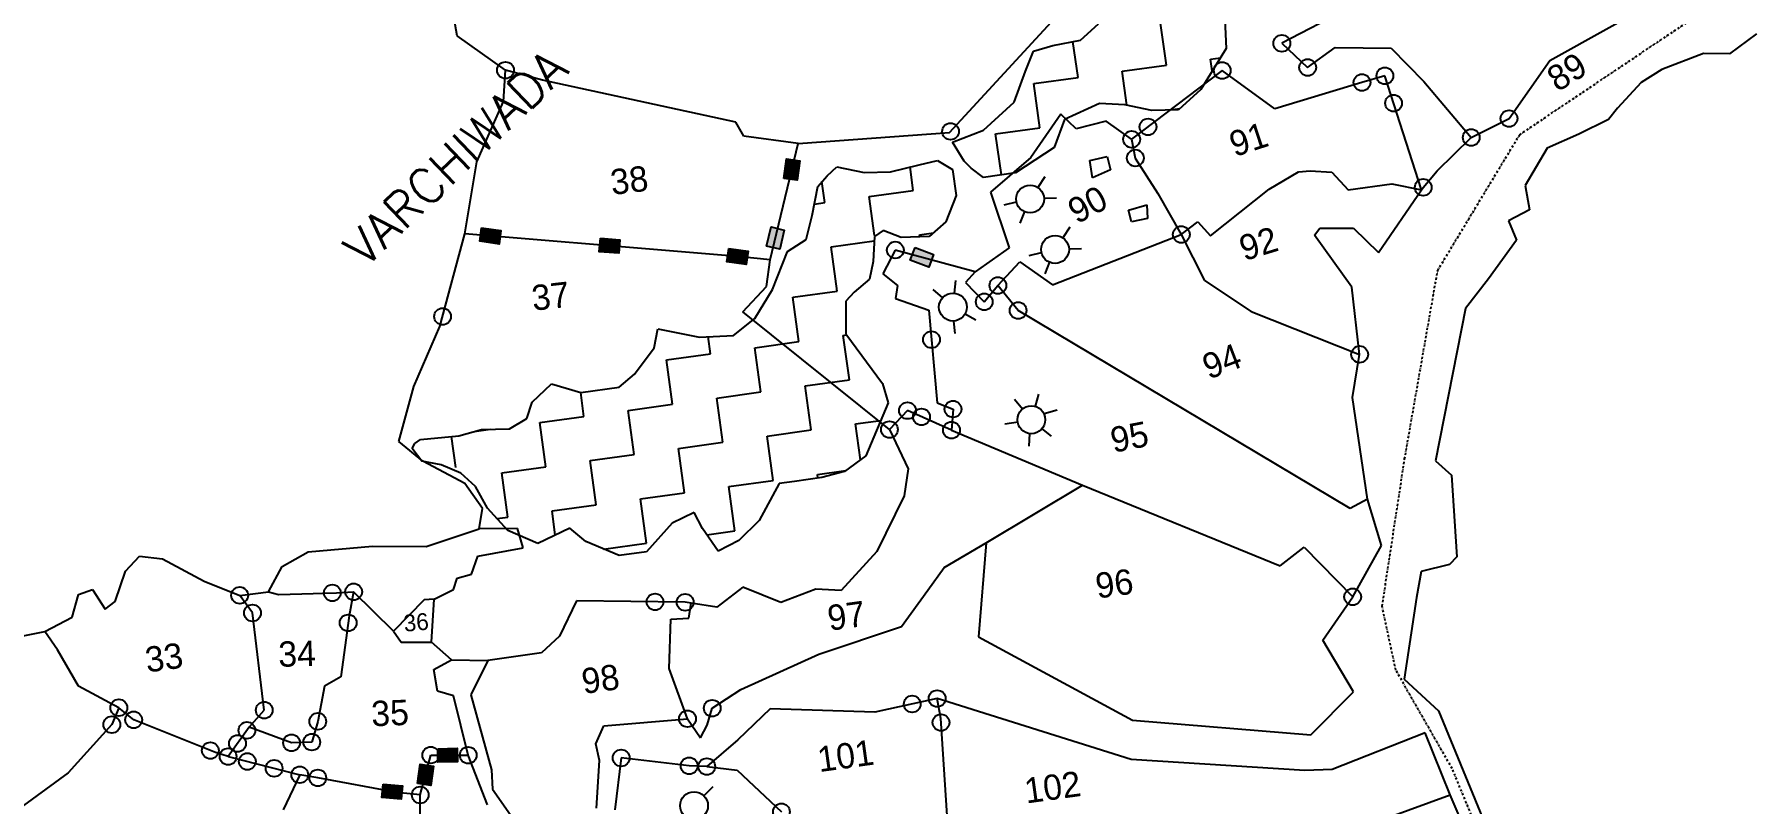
# Model space of a CAD drawing. Header units: metres. Extents: x 319402 to 322645, y 1847838 to 1853811.
# Drawn here: x 321034 to 322296, y 1851106 to 1851669 of the extents above; entities that cross this region are included whole.
import ezdxf

# ---------------------------------------------------------------- set-up
doc = ezdxf.new("R2010")
doc.units = ezdxf.units.M
doc.header["$LTSCALE"] = 0.3
doc.linetypes.add('DASHDOT', pattern=[1, 0.5, -0.25, 0, -0.25])
for name, color, linetype in [('OFF', 1, 'Continuous'), ('OTHERS', 1, 'Continuous'), ('POLY_HATCH', 12, 'Continuous'), ('POLY_PARCEL', 6, 'Continuous'), ('POLY_WATER', 4, 'Continuous'), ('SYM_WELL', 1, 'Continuous'), ('TEXT_MAPOUT', 7, 'Continuous'), ('TEXT_PARCEL', 7, 'Continuous'), ('V_BOUND_LINE', 7, 'Continuous'), ('V_BOUND_STREAM_LINE', 7, 'DASHDOT')]:
    doc.layers.add(name, color=color, linetype=linetype)
doc.styles.get("Standard").update_dxf_attribs({"font": 'simplex.shx'})
doc.styles.add('TEXT_MAP', font='')
doc.styles.get('TEXT_MAP').set_extended_font_data('Kruti Dev 050')

msp = doc.modelspace()

# ---------------------------------------------------------------- hatches: boundary and pattern name
for points in [[(321594.9, 1851576.7), (321585.1, 1851578), (321583.1, 1851563.8), (321593, 1851562.5)], [(321374.5, 1851515.7), (321375.9, 1851525.5), (321361.7, 1851527.6), (321360.3, 1851517.8)], [(321583.5, 1851525.9), (321573.9, 1851528.2), (321570.5, 1851514.2), (321580.2, 1851511.9)], [(321462.2, 1851508.9), (321463.1, 1851518.8), (321448.8, 1851520), (321447.9, 1851510.1)], [(321555.6, 1851500.7), (321557, 1851510.5), (321542.8, 1851512.5), (321541.4, 1851502.7)], [(321689.4, 1851498.8), (321692.8, 1851508.1), (321679.4, 1851513.1), (321675.9, 1851503.8)], [(321344.1, 1851136.5), (321343.8, 1851146.5), (321329.5, 1851146.1), (321329.7, 1851136.2)], [(321326.4, 1851133.4), (321316.6, 1851134.7), (321314.7, 1851120.5), (321324.5, 1851119.2)], [(321302.8, 1851109), (321303.8, 1851118.8), (321289.5, 1851120.2), (321288.6, 1851110.3)]]:
    msp.add_hatch(color=256).paths.add_polyline_path(points)

# ---------------------------------------------------------------- linework, layer by layer
for points in [[(321583.1, 1851563.8), (321585.1, 1851578), (321594.9, 1851576.7), (321593, 1851562.5)], [(321361.7, 1851527.6), (321375.9, 1851525.5), (321374.5, 1851515.7), (321360.3, 1851517.8)], [(321570.5, 1851514.2), (321573.9, 1851528.2), (321583.5, 1851525.9), (321580.2, 1851511.9)], [(321448.8, 1851520), (321463.1, 1851518.8), (321462.2, 1851508.9), (321447.9, 1851510.1)], [(321542.8, 1851512.5), (321557, 1851510.5), (321555.6, 1851500.7), (321541.4, 1851502.7)], [(321679.4, 1851513.1), (321692.8, 1851508.1), (321689.4, 1851498.8), (321675.9, 1851503.8)], [(321329.5, 1851146.1), (321343.8, 1851146.5), (321344.1, 1851136.5), (321329.7, 1851136.2)], [(321314.7, 1851120.5), (321316.6, 1851134.7), (321326.4, 1851133.4), (321324.5, 1851119.2)], [(321289.5, 1851120.2), (321303.8, 1851118.8), (321302.8, 1851109), (321288.6, 1851110.3)]]:
    msp.add_lwpolyline(points, close=True)
for centre in [(321948.2, 1851662.7), (321379.2, 1851643), (321904.5, 1851642.8), (321967.1, 1851645), (322006.9, 1851634), (322023.7, 1851638.9), (322030.1, 1851618.9), (322114.7, 1851607.6), (321705.4, 1851598.2), (321838.1, 1851592.4), (321850.1, 1851601.5), (322087, 1851593.7), (321840.8, 1851578.7), (322051.8, 1851557.2), (321874.5, 1851522.7), (321664.9, 1851511.3), (321740.1, 1851485.3), (321730.1, 1851473.4), (321754.9, 1851467), (321333.1, 1851462.6), (321691.4, 1851445.7), (322005.2, 1851434.9), (321673.8, 1851393.7), (321707.2, 1851394.8), (321660.6, 1851379.8), (321684.1, 1851389.1), (321706.1, 1851379.4), (321184.4, 1851258.4), (321252.3, 1851260.2), (321267.9, 1851261), (321488.8, 1851253.6), (321510.9, 1851253.3), (322000.1, 1851257.3), (321193.8, 1851245.5), (321263.9, 1851238.2), (321095.8, 1851176.1), (321677.3, 1851178.8), (321695.6, 1851182.8), (321090.7, 1851163.7), (321106.7, 1851167.2), (321202.4, 1851174.3), (321241.6, 1851166.1), (321512.6, 1851168), (321530.7, 1851175.7), (321698.4, 1851165.2), (321189.7, 1851159.5), (321237.2, 1851150.9), (321162.9, 1851144.7), (321175.9, 1851140.3), (321182.8, 1851149.9), (321222.4, 1851150.4), (321324.4, 1851141.4), (321351.9, 1851141.3), (321464, 1851139.3), (321190, 1851136.7), (321209.6, 1851131.7), (321228.4, 1851127), (321513.8, 1851133.5), (321526.7, 1851133), (321241.6, 1851124.7), (321316.7, 1851112.2), (321581.4, 1851099.9)]:
    msp.add_circle(centre, 6.14)
at = {"layer": 'OFF'}
msp.add_line((321339.6, 1851211.1), (321366.3, 1851210.7), dxfattribs=at)
at = {"layer": 'OTHERS'}
for p, q in [((321807.5, 1851577), (321820.2, 1851579.8)), ((321809.3, 1851564.1), (321807.5, 1851577)), ((321820.2, 1851579.8), (321822.6, 1851570)), ((321822.6, 1851570), (321809.3, 1851564.1)), ((321835.7, 1851540.6), (321849.3, 1851544.5)), ((321837.9, 1851531.9), (321835.7, 1851540.6)), ((321849.3, 1851544.5), (321849.7, 1851534.5)), ((321849.7, 1851534.5), (321837.9, 1851531.9))]:
    msp.add_line(p, q, dxfattribs=at)
at = {"layer": 'POLY_HATCH'}
for p, q in [((321800.5, 1851665), (321813.7, 1851677.1)), ((321906.2, 1851685.6), (321907.4, 1851658.8)), ((321780.4, 1851661.1), (321800.5, 1851665)), ((321760.2, 1851642.3), (321766.2, 1851656.9)), ((321766.2, 1851656.9), (321780.4, 1851661.1)), ((321907.4, 1851658.8), (321888.7, 1851628.8)), ((321751.9, 1851619.5), (321760.2, 1851642.3)), ((321888.7, 1851628.8), (321872.4, 1851614)), ((321729.5, 1851599.2), (321751.9, 1851619.5)), ((321814.6, 1851618.6), (321788.8, 1851607)), ((321833, 1851617.7), (321814.6, 1851618.6)), ((321853, 1851613.6), (321833, 1851617.7)), ((321872.4, 1851614), (321853, 1851613.6)), ((321706.8, 1851590.4), (321729.5, 1851599.2)), ((321788.8, 1851607), (321781.3, 1851586.5)), ((321715.3, 1851576.3), (321706.8, 1851590.4)), ((321781.3, 1851586.5), (321753, 1851567.8)), ((321661.4, 1851568.6), (321682.4, 1851573.8)), ((321682.4, 1851573.8), (321695.7, 1851576.8)), ((321695.7, 1851576.8), (321706.9, 1851570.4)), ((321720.5, 1851571.3), (321715.3, 1851576.3)), ((321608, 1851557.8), (321614.9, 1851565.6)), ((321614.9, 1851565.6), (321622, 1851572.3)), ((321622, 1851572.3), (321642, 1851568.2)), ((321642, 1851568.2), (321661.4, 1851568.6)), ((321706.9, 1851570.4), (321709.5, 1851551.3)), ((321729.5, 1851564.5), (321720.5, 1851571.3)), ((321753, 1851567.8), (321729.5, 1851564.5)), ((321604, 1851536.7), (321608, 1851557.8)), ((321709.5, 1851551.3), (321701.9, 1851532)), ((321599.6, 1851519), (321604, 1851536.7)), ((321655.9, 1851525.6), (321649.6, 1851521.3)), ((321669.1, 1851520.6), (321655.9, 1851525.6)), ((321701.9, 1851532), (321689.7, 1851521.1)), ((321574.9, 1851482.4), (321586, 1851510.2)), ((321586, 1851510.2), (321599.6, 1851519)), ((321649.6, 1851521.3), (321648.7, 1851502.9)), ((321689.7, 1851521.1), (321669.1, 1851520.6)), ((321648.7, 1851502.9), (321645.9, 1851490)), ((321645.9, 1851490), (321634.7, 1851480.4)), ((321561.9, 1851461.2), (321574.9, 1851482.4)), ((321628.7, 1851473.9), (321628.6, 1851449.9)), ((321634.7, 1851480.4), (321628.7, 1851473.9)), ((321546.4, 1851448.8), (321561.9, 1851461.2)), ((321488.2, 1851439.6), (321490.9, 1851453.7)), ((321490.9, 1851453.7), (321521.4, 1851447.6)), ((321521.4, 1851447.6), (321546.4, 1851448.8)), ((321628.6, 1851449.9), (321655.4, 1851413.6)), ((321473.7, 1851420.4), (321488.2, 1851439.6)), ((321398.8, 1851399.8), (321413, 1851413.2)), ((321413, 1851413.2), (321434.4, 1851407)), ((321434.4, 1851407), (321462.5, 1851410.9)), ((321462.5, 1851410.9), (321473.7, 1851420.4)), ((321655.4, 1851413.6), (321659.6, 1851399.3)), ((321394.8, 1851387.8), (321398.8, 1851399.8)), ((321659.6, 1851399.3), (321643.3, 1851360.5)), ((321382.1, 1851380.4), (321394.8, 1851387.8)), ((321312.7, 1851369.6), (321316.9, 1851372.5)), ((321316.9, 1851372.5), (321345.1, 1851375.2)), ((321345.1, 1851375.2), (321361.6, 1851379.8)), ((321361.6, 1851379.8), (321382.1, 1851380.4)), ((321310.9, 1851365.9), (321312.7, 1851369.6)), ((321317.9, 1851356.6), (321310.9, 1851365.9)), ((321643.3, 1851360.5), (321627.7, 1851349.2)), ((321332, 1851354), (321317.9, 1851356.6)), ((321346.5, 1851348), (321332, 1851354)), ((321357.1, 1851338), (321346.5, 1851348)), ((321627.7, 1851349.2), (321611.1, 1851344.6)), ((321366.1, 1851322.2), (321357.1, 1851338)), ((321579.7, 1851340.3), (321565.2, 1851313.1)), ((321591, 1851341.8), (321579.7, 1851340.3)), ((321611.1, 1851344.6), (321591, 1851341.8)), ((321380.9, 1851305.9), (321366.1, 1851322.2)), ((321501.4, 1851311.2), (321482.6, 1851290.3)), ((321517.5, 1851319.1), (321501.4, 1851311.2)), ((321523.7, 1851307.4), (321517.5, 1851319.1)), ((321565.2, 1851313.1), (321550.1, 1851298.5)), ((321402.8, 1851296.4), (321380.9, 1851305.9)), ((321426.4, 1851307.7), (321402.8, 1851296.4)), ((321438.1, 1851297.8), (321426.4, 1851307.7)), ((321462.4, 1851287.5), (321438.1, 1851297.8)), ((321535.1, 1851290.7), (321523.7, 1851307.4)), ((321550.1, 1851298.5), (321535.1, 1851290.7)), ((321482.6, 1851290.3), (321462.4, 1851287.5))]:
    msp.add_line(p, q, dxfattribs=at)
at = {"layer": 'POLY_HATCH', "linetype": 'Continuous'}
for p, q in [((321863.6, 1851646.7), (321859.1, 1851679.1)), ((321798.8, 1851637.7), (321795.1, 1851664)), ((321896, 1851651.1), (321903.2, 1851652.1)), ((321897.2, 1851642.5), (321896, 1851651.1)), ((321766.4, 1851633.2), (321798.8, 1851637.7)), ((321831.2, 1851642.2), (321863.6, 1851646.7)), ((321834.6, 1851617.4), (321831.2, 1851642.2)), ((321770.8, 1851600.8), (321766.4, 1851633.2)), ((321868.1, 1851614.2), (321873.5, 1851615)), ((321868.1, 1851613.9), (321868.1, 1851614.2)), ((321738.4, 1851596.3), (321770.8, 1851600.8)), ((321742.6, 1851566.3), (321738.4, 1851596.3)), ((321613.3, 1851546), (321611.1, 1851561.4)), ((321678.1, 1851554.9), (321675.7, 1851572.2)), ((321645.7, 1851550.5), (321678.1, 1851554.9)), ((321649.6, 1851521.9), (321645.7, 1851550.5)), ((321605.6, 1851544.9), (321613.3, 1851546)), ((321682.6, 1851522.5), (321692.8, 1851524)), ((321617.8, 1851513.6), (321649.4, 1851518)), ((321622.2, 1851481.2), (321617.8, 1851513.6)), ((321682.8, 1851521), (321682.6, 1851522.5)), ((321589.8, 1851476.7), (321622.2, 1851481.2)), ((321594.3, 1851444.3), (321589.8, 1851476.7)), ((321529.5, 1851435.3), (321527.7, 1851447.9)), ((321626.7, 1851448.8), (321629.2, 1851449.1)), ((321631.2, 1851416.3), (321626.7, 1851448.8)), ((321497.1, 1851430.8), (321529.5, 1851435.3)), ((321561.9, 1851439.8), (321594.3, 1851444.3)), ((321566.4, 1851407.4), (321561.9, 1851439.8)), ((321501.6, 1851398.4), (321497.1, 1851430.8)), ((321598.8, 1851411.9), (321631.2, 1851416.3)), ((321603.3, 1851379.5), (321598.8, 1851411.9)), ((321436.7, 1851389.5), (321434.3, 1851407)), ((321469.2, 1851393.9), (321501.6, 1851398.4)), ((321534, 1851402.9), (321566.4, 1851407.4)), ((321538.5, 1851370.5), (321534, 1851402.9)), ((321404.3, 1851385), (321436.7, 1851389.5)), ((321408.8, 1851352.6), (321404.3, 1851385)), ((321473.6, 1851361.5), (321469.2, 1851393.9)), ((321635.7, 1851383.9), (321654.2, 1851386.5)), ((321639.3, 1851357.6), (321635.7, 1851383.9)), ((321342.8, 1851352), (321339.7, 1851374.7)), ((321356.3, 1851378.3), (321368.2, 1851380)), ((321570.9, 1851375), (321603.3, 1851379.5)), ((321575.3, 1851342.6), (321570.9, 1851375)), ((321441.2, 1851357.1), (321473.6, 1851361.5)), ((321506, 1851366), (321538.5, 1851370.5)), ((321510.5, 1851333.6), (321506, 1851366)), ((321376.4, 1851348.1), (321408.8, 1851352.6)), ((321380.9, 1851315.7), (321376.4, 1851348.1)), ((321445.7, 1851324.6), (321441.2, 1851357.1)), ((321607.8, 1851347), (321628.7, 1851349.9)), ((321608.1, 1851344.2), (321607.8, 1851347)), ((321478.1, 1851329.1), (321510.5, 1851333.6)), ((321542.9, 1851338.1), (321575.3, 1851342.6)), ((321547.4, 1851305.7), (321542.9, 1851338.1)), ((321413.3, 1851320.2), (321445.7, 1851324.6)), ((321482.6, 1851296.7), (321478.1, 1851329.1)), ((321373, 1851314.6), (321380.9, 1851315.7)), ((321415.7, 1851302.5), (321413.3, 1851320.2)), ((321451, 1851292.3), (321482.6, 1851296.7)), ((321526.8, 1851302.8), (321547.4, 1851305.7))]:
    msp.add_line(p, q, dxfattribs=at)
at = {"layer": 'POLY_PARCEL'}
for p, q in [((321704.6, 1851597.4), (321808.3, 1851709.8)), ((321996.4, 1851687.6), (321948.2, 1851662.7)), ((321948.2, 1851662.7), (321967.1, 1851645)), ((321967.1, 1851645), (321987.2, 1851659.7)), ((321987.2, 1851659.7), (322028.3, 1851659.2)), ((322028.3, 1851659.2), (322052.2, 1851634.8)), ((321406.3, 1851635.7), (321379.2, 1851643)), ((321904.5, 1851642.8), (321838.1, 1851592.4)), ((321943, 1851614.8), (321904.5, 1851642.8)), ((322023.7, 1851638.9), (322006.9, 1851634)), ((322050.5, 1851555.3), (322023.7, 1851638.9)), ((321548.1, 1851604.9), (321406.3, 1851635.7)), ((322006.9, 1851634), (321943, 1851614.8)), ((322052.2, 1851634.8), (322087, 1851593.7)), ((321553.9, 1851594.8), (321548.1, 1851604.9)), ((321786.2, 1851610.9), (321764.3, 1851579.2)), ((321797.4, 1851600), (321786.2, 1851610.9)), ((321819.5, 1851605.6), (321797.4, 1851600)), ((321838.1, 1851592.4), (321819.5, 1851605.6)), ((321593.6, 1851589.4), (321553.9, 1851594.8)), ((321573.2, 1851504.2), (321593.6, 1851589.4)), ((321593.6, 1851589.4), (321704.6, 1851597.4)), ((321838.1, 1851592.4), (321840.8, 1851578.7)), ((321764.3, 1851579.2), (321734.6, 1851553.8)), ((321840.8, 1851578.7), (321857.2, 1851552.8)), ((321938.9, 1851555.8), (321960.3, 1851568.7)), ((321960.3, 1851568.7), (321968.9, 1851569.3)), ((321968.9, 1851569.3), (321984.9, 1851568.4)), ((321984.9, 1851568.4), (321996.9, 1851555.5)), ((321734.6, 1851553.8), (321748.4, 1851512.9)), ((321857.2, 1851552.8), (321874.5, 1851522.7)), ((321895.9, 1851521.7), (321938.9, 1851555.8)), ((321996.9, 1851555.5), (322028.9, 1851559.9)), ((322028.9, 1851559.9), (322050.5, 1851555.3)), ((321455.5, 1851514.5), (321349.4, 1851523.2)), ((321780.2, 1851485.7), (321874.5, 1851522.7)), ((321874.5, 1851522.7), (321886.7, 1851531.9)), ((321874.5, 1851522.7), (321891.4, 1851489)), ((321886.7, 1851531.9), (321895.9, 1851521.7)), ((321549.2, 1851506.6), (321455.5, 1851514.5)), ((321664.9, 1851511.3), (321655.8, 1851493.9)), ((321723.4, 1851495.4), (321664.9, 1851511.3)), ((321748.4, 1851512.9), (321723.4, 1851495.4)), ((321573.2, 1851504.2), (321549.2, 1851506.6)), ((321570.5, 1851484.5), (321573.2, 1851504.2)), ((321740.1, 1851485.3), (321756.2, 1851502.7)), ((321756.2, 1851502.7), (321780.2, 1851485.7)), ((321655.8, 1851493.9), (321666.6, 1851485.4)), ((321666.6, 1851485.4), (321665.1, 1851475.9)), ((321723.4, 1851495.4), (321716.4, 1851487.6)), ((321716.4, 1851487.6), (321730.1, 1851473.4)), ((321730.1, 1851473.4), (321740.1, 1851485.3)), ((321754.9, 1851467), (321740.1, 1851485.3)), ((321891.4, 1851489), (321925.6, 1851466.2)), ((321553.2, 1851466), (321570.5, 1851484.5)), ((321665.1, 1851475.9), (321689.5, 1851467.2)), ((321660.6, 1851379.8), (321553.2, 1851466)), ((321689.5, 1851467.2), (321695.5, 1851399.3)), ((321998.2, 1851321.9), (321754.9, 1851467)), ((321925.6, 1851466.2), (322005.2, 1851434.9)), ((321695.5, 1851399.3), (321707.2, 1851394.8)), ((321673.8, 1851393.7), (321660.6, 1851379.8)), ((321706.1, 1851379.4), (321673.8, 1851393.7)), ((321707.2, 1851394.8), (321706.1, 1851379.4)), ((321660.6, 1851379.8), (321674.3, 1851351)), ((321706.1, 1851379.4), (321802, 1851339.1)), ((321674.3, 1851351), (321671.5, 1851331.3)), ((321731.6, 1851296.9), (321802, 1851339.1)), ((321802, 1851339.1), (321946.9, 1851279.9)), ((321671.5, 1851331.3), (321651.3, 1851290.5)), ((322011, 1851328.9), (321998.2, 1851321.9)), ((321388, 1851307.3), (321359.8, 1851307.2)), ((321392.2, 1851293.3), (321388, 1851307.3)), ((321354.2, 1851274), (321358.9, 1851287.1)), ((321358.9, 1851287.1), (321392.2, 1851293.3)), ((321651.3, 1851290.5), (321625.3, 1851261.9)), ((321946.9, 1851279.9), (321964.5, 1851293.8)), ((321964.5, 1851293.8), (322000.1, 1851257.3)), ((321341.2, 1851262.8), (321343.9, 1851271)), ((321343.9, 1851271), (321354.2, 1851274)), ((321193.8, 1851245.5), (321184.4, 1851258.4)), ((321205.5, 1851260.9), (321212.8, 1851259.1)), ((321212.8, 1851259.1), (321255.4, 1851260.3)), ((321255.4, 1851260.3), (321267.9, 1851261)), ((321267.9, 1851261), (321264.6, 1851243.3)), ((321297.1, 1851232.2), (321267.9, 1851261)), ((321326.8, 1851255.6), (321341.2, 1851262.8)), ((321553.2, 1851264.4), (321534.1, 1851249.8)), ((321581.1, 1851253.1), (321553.2, 1851264.4)), ((321606.6, 1851262.9), (321581.1, 1851253.1)), ((321625.3, 1851261.9), (321606.6, 1851262.9)), ((321202.4, 1851174.3), (321193.8, 1851245.5)), ((321319.5, 1851255.1), (321297.1, 1851232.2)), ((321326.8, 1851255.6), (321319.5, 1851255.1)), ((321324.9, 1851224), (321326.8, 1851255.6)), ((321431.2, 1851254.3), (321418.9, 1851228.6)), ((321510.9, 1851253.3), (321431.2, 1851254.3)), ((321515.2, 1851252.7), (321510.9, 1851253.3)), ((321513.6, 1851241.7), (321515.2, 1851252.7)), ((321534.1, 1851249.8), (321515.2, 1851252.7)), ((321264.6, 1851243.3), (321258.5, 1851198.7)), ((321499.1, 1851204.8), (321500.4, 1851240.9)), ((321500.4, 1851240.9), (321513.6, 1851241.7)), ((321050.9, 1851218.4), (321041.6, 1851232)), ((321297.1, 1851232.2), (321302.7, 1851224.1)), ((321302.7, 1851224.1), (321324.9, 1851224)), ((321339.6, 1851211.1), (321324.9, 1851224)), ((321418.9, 1851228.6), (321405.7, 1851216.4)), ((321066.3, 1851191.8), (321050.9, 1851218.4)), ((321405.7, 1851216.4), (321366.3, 1851210.7)), ((321258.5, 1851198.7), (321246.6, 1851191.8)), ((321512.6, 1851168), (321499.1, 1851204.8)), ((321095.8, 1851176.1), (321066.3, 1851191.8)), ((321246.6, 1851191.8), (321241.6, 1851166.1)), ((321698.2, 1851168.2), (321695.6, 1851182.8)), ((321095.8, 1851176.1), (321090.7, 1851163.7)), ((321106.7, 1851167.2), (321095.8, 1851176.1)), ((321191.3, 1851161.8), (321202.4, 1851174.3)), ((321090.7, 1851163.7), (321058.6, 1851128.5)), ((321166.7, 1851143.2), (321106.7, 1851167.2)), ((321191.3, 1851161.8), (321175.9, 1851140.3)), ((321222.4, 1851150.4), (321191.3, 1851161.8)), ((321241.6, 1851166.1), (321237.2, 1851150.9)), ((321702.9, 1851097.1), (321698.2, 1851168.2)), ((321237.2, 1851150.9), (321222.4, 1851150.4)), ((321175.9, 1851140.3), (321166.7, 1851143.2)), ((321175.9, 1851140.3), (321228.4, 1851127)), ((321316.7, 1851112.2), (321324.4, 1851141.4)), ((321324.4, 1851141.4), (321351.9, 1851141.3)), ((321526.7, 1851133), (321549, 1851130.4)), ((321058.6, 1851128.5), (321009.6, 1851092.6)), ((321228.4, 1851127), (321216.3, 1851101.3)), ((321241.6, 1851124.7), (321228.4, 1851127)), ((321299.5, 1851114), (321241.6, 1851124.7)), ((321549, 1851130.4), (321581.4, 1851099.9)), ((321316.7, 1851112.2), (321299.5, 1851114)), ((321316.8, 1851067.9), (321316.7, 1851112.2)), ((321950.2, 1851068.2), (322071.6, 1851112.3))]:
    msp.add_line(p, q, dxfattribs=at)
at = {"layer": 'POLY_WATER'}
for p, q in [((322144.5, 1851650.1), (322235.1, 1851700.6)), ((322296.1, 1851669.6), (322276.3, 1851654.9)), ((322114.7, 1851607.6), (322144.5, 1851650.1)), ((322257.1, 1851655.2), (322226.8, 1851643.6)), ((322276.3, 1851654.9), (322257.1, 1851655.2)), ((322226.8, 1851643.6), (322211.6, 1851634)), ((322211.6, 1851634), (322194.2, 1851615.3)), ((322194.2, 1851615.3), (322187.7, 1851606.9)), ((322087, 1851593.7), (322114.7, 1851607.6)), ((322187.7, 1851606.9), (322165.9, 1851596.1)), ((322061.9, 1851569.4), (322087, 1851593.7)), ((322142.6, 1851585.8), (322126.4, 1851558.6)), ((322165.9, 1851596.1), (322142.6, 1851585.8)), ((322051.8, 1851557.2), (322061.9, 1851569.4)), ((322019.1, 1851509.5), (322050.5, 1851555.3)), ((322050.5, 1851555.3), (322051.8, 1851557.2)), ((322126.4, 1851558.6), (322129.8, 1851540.8)), ((322129.8, 1851540.8), (322114.3, 1851532.7)), ((321972, 1851522.3), (321976, 1851527.4)), ((321976, 1851527.4), (322000.8, 1851527.4)), ((322000.8, 1851527.4), (322019.1, 1851509.5)), ((322114.3, 1851532.7), (322120.2, 1851518.6)), ((321999.5, 1851484.1), (321972, 1851522.3)), ((322120.2, 1851518.6), (322099.7, 1851490.1)), ((322099.7, 1851490.1), (322082.7, 1851468.4)), ((322005.2, 1851434.9), (321999.5, 1851484.1)), ((322082.7, 1851468.4), (322060.9, 1851357)), ((322000, 1851403.3), (322005.2, 1851434.9)), ((322011, 1851328.9), (322000, 1851403.3)), ((322060.9, 1851357), (322072.6, 1851346.3)), ((322072.6, 1851346.3), (322076.4, 1851286.5)), ((322021.2, 1851294.9), (322011, 1851328.9)), ((321700.8, 1851278.9), (321731.6, 1851296.9)), ((321731.6, 1851296.9), (321725.9, 1851228)), ((322000.1, 1851257.3), (322021.2, 1851294.9)), ((322076.4, 1851286.5), (322071, 1851280.9)), ((321688.7, 1851262.3), (321700.8, 1851278.9)), ((322050.3, 1851275.8), (322046.8, 1851256.7)), ((322071, 1851280.9), (322050.3, 1851275.8)), ((321669.5, 1851235.5), (321688.7, 1851262.3)), ((321978.2, 1851225.6), (322000.1, 1851257.3)), ((322046.8, 1851256.7), (322037.9, 1851197)), ((321608.9, 1851215.2), (321669.5, 1851235.5)), ((321725.9, 1851228), (321838.7, 1851166.9)), ((322000.8, 1851187.8), (321978.2, 1851225.6)), ((321326.6, 1851204.1), (321339.6, 1851211.1)), ((321366.3, 1851210.7), (321353.8, 1851185.5)), ((321551.7, 1851189.4), (321608.9, 1851215.2)), ((321329.4, 1851188.1), (321326.6, 1851204.1)), ((322037.9, 1851197), (322063.1, 1851173.7)), ((321341.2, 1851184.9), (321329.4, 1851188.1)), ((321351.9, 1851141.3), (321341.2, 1851184.9)), ((321353.8, 1851185.5), (321369, 1851130.6)), ((321530.7, 1851175.7), (321551.7, 1851189.4)), ((321695.6, 1851182.8), (321650, 1851172.8)), ((321837.8, 1851138.1), (321695.6, 1851182.8)), ((321969.5, 1851156.3), (322000.8, 1851187.8)), ((321527, 1851163.3), (321530.7, 1851175.7)), ((321573.1, 1851175.2), (321549.5, 1851152.6)), ((321650, 1851172.8), (321573.1, 1851175.2)), ((322063.1, 1851173.7), (322095.3, 1851095.5)), ((321445.4, 1851149.7), (321451.2, 1851162.8)), ((321451.2, 1851162.8), (321512.6, 1851168)), ((321512.6, 1851168), (321522.1, 1851154)), ((321522.1, 1851154), (321527, 1851163.3)), ((321838.7, 1851166.9), (321969.5, 1851156.3)), ((322053.2, 1851157.8), (321985.1, 1851130.9)), ((322071.6, 1851112.3), (322053.2, 1851157.8)), ((321448, 1851137.4), (321445.4, 1851149.7)), ((321549.5, 1851152.6), (321526.7, 1851133)), ((321366, 1851104.9), (321351.9, 1851141.3)), ((321445.9, 1851102.5), (321448, 1851137.4)), ((321464, 1851139.3), (321459.3, 1851101.4)), ((321513.8, 1851133.5), (321464, 1851139.3)), ((321526.7, 1851133), (321513.8, 1851133.5)), ((321965, 1851130), (321837.8, 1851138.1)), ((321369, 1851130.6), (321369.6, 1851116.5)), ((321985.1, 1851130.9), (321965, 1851130)), ((321369.6, 1851116.5), (321388, 1851090.4)), ((322104.5, 1851036.1), (322071.6, 1851112.3))]:
    msp.add_line(p, q, dxfattribs=at)
at = {"layer": 'SYM_WELL'}
for points in [[(321774.4, 1851564.9), (321769.3, 1851557.2)], [(321783.1, 1851549.3), (321773.8, 1851549)], [(321744.7, 1851544.4), (321753.7, 1851546.6)], [(321756.4, 1851530.9), (321759.9, 1851539.6)], [(321792.7, 1851528), (321787.6, 1851520.2)], [(321801.4, 1851512.3), (321792.1, 1851512)], [(321763, 1851507.4), (321772, 1851509.6)], [(321774.7, 1851493.9), (321778.1, 1851502.6)], [(321709.1, 1851488.9), (321708.1, 1851479.6)], [(321692.4, 1851482.3), (321699.4, 1851476.2)], [(321723.8, 1851460), (321715.6, 1851464.5)], [(321708.8, 1851450.1), (321707.8, 1851459.3)], [(321752.2, 1851402.1), (321758.1, 1851394.9)], [(321769.8, 1851405.8), (321767.3, 1851396.9)], [(321754.9, 1851385.2), (321745.1, 1851383.8)], [(321774.1, 1851391.6), (321783.4, 1851394.2)], [(321763, 1851367.6), (321763.6, 1851376.9)], [(321779.4, 1851374.9), (321772.2, 1851380.7)], [(321531.1, 1851118.1), (321524.5, 1851111.5)]]:
    msp.add_lwpolyline(points, dxfattribs=at)
for centre in [(321763.7, 1851548.7), (321782, 1851511.7), (321707.1, 1851469.5), (321764.6, 1851387), (321517.4, 1851104.3)]:
    msp.add_circle(centre, 10.2, dxfattribs=at)
at = {"layer": 'V_BOUND_LINE'}
for p, q in [((321343.7, 1851668.3), (321337.9, 1851701.6)), ((321379.2, 1851643), (321343.7, 1851668.3)), ((321377.8, 1851620.2), (321379.2, 1851643)), ((321358.2, 1851575.8), (321377.8, 1851620.2)), ((321349.4, 1851523.2), (321358.2, 1851575.8)), ((321331.1, 1851455.4), (321349.4, 1851523.2)), ((321312, 1851411.4), (321331.1, 1851455.4)), ((321301, 1851371), (321312, 1851411.4)), ((321318.6, 1851356.7), (321301, 1851371)), ((321349.4, 1851340.3), (321318.6, 1851356.7)), ((321362.3, 1851321.9), (321349.4, 1851340.3)), ((321359.8, 1851307.2), (321362.3, 1851321.9)), ((321321, 1851294.1), (321359.8, 1851307.2)), ((321100.8, 1851276.2), (321111, 1851287.2)), ((321111, 1851287.2), (321127.9, 1851285.2)), ((321127.9, 1851285.2), (321158.3, 1851268.7)), ((321215.6, 1851279.6), (321234.6, 1851290.3)), ((321234.6, 1851290.3), (321281.8, 1851294.5)), ((321281.8, 1851294.5), (321321, 1851294.1)), ((321093.1, 1851254), (321100.8, 1851276.2)), ((321205.5, 1851260.9), (321215.6, 1851279.6)), ((321061.5, 1851242.4), (321066.2, 1851258.9)), ((321066.2, 1851258.9), (321076.5, 1851262.7)), ((321076.5, 1851262.7), (321085.9, 1851248.2)), ((321158.3, 1851268.7), (321184.4, 1851258.4)), ((321184.4, 1851258.4), (321205.5, 1851260.9)), ((321085.9, 1851248.2), (321093.1, 1851254)), ((321041.6, 1851232), (321061.5, 1851242.4)), ((320950.4, 1851213.6), (321041.6, 1851232))]:
    msp.add_line(p, q, dxfattribs=at)
at = {"layer": 'V_BOUND_STREAM_LINE', "ltscale": 10}
for p, q in [((322122.5, 1851595.8), (322294.8, 1851711.4)), ((322062.4, 1851496.4), (322122.5, 1851595.8)), ((322038.2, 1851358.3), (322062.4, 1851496.4)), ((322021.7, 1851250.4), (322038.2, 1851358.3)), ((322031.7, 1851203.7), (322021.7, 1851250.4)), ((322073, 1851131.6), (322031.7, 1851203.7)), ((322123.8, 1851008.9), (322073, 1851131.6))]:
    msp.add_line(p, q, dxfattribs=at)

# ---------------------------------------------------------------- texts
at = {"layer": 'TEXT_MAPOUT'}
msp.add_text('VARCHIWADA', height=25.76, rotation=43.8265, dxfattribs=at).set_placement((321276.2, 1851497.4))
at = {"layer": 'TEXT_PARCEL', "style": 'TEXT_MAP'}
for s, height, rotation, p in [('89', 18.55, 31.7502, (322150.2, 1851626.7)), ('91', 18.55, 18.1692, (321913.6, 1851579.3)), ('38', 18.55, 6.9027, (321457.3, 1851551.6)), ('90', 18.55, 28.267, (321798, 1851530)), ('92', 18.55, 17.0763, (321920.6, 1851503.1)), ('37', 18.55, 6.3534, (321399.5, 1851466.8)), ('94', 18.55, 20.9962, (321894.6, 1851416.3)), ('95', 18.55, 11.1098, (321824.7, 1851362.7)), ('96', 18.55, 7.8729, (321813, 1851256)), ('36', 12.37, 5.0825, (321305.1, 1851231.7)), ('97', 18.55, 7.8729, (321616.6, 1851232.4)), ('33', 18.55, 7.8729, (321116.5, 1851201.8)), ('34', 18.55, 1.538, (321212.9, 1851206)), ('98', 18.55, 7.8729, (321436.4, 1851186.1)), ('35', 18.55, 2.4371, (321281.2, 1851162.4)), ('101', 18.55, 7.8729, (321609.2, 1851128.9)), ('102', 18.55, 7.8729, (321760.9, 1851105.9))]:
    msp.add_text(s, height=height, rotation=rotation, dxfattribs=at).set_placement(p)

doc.saveas('drawing.dxf')
